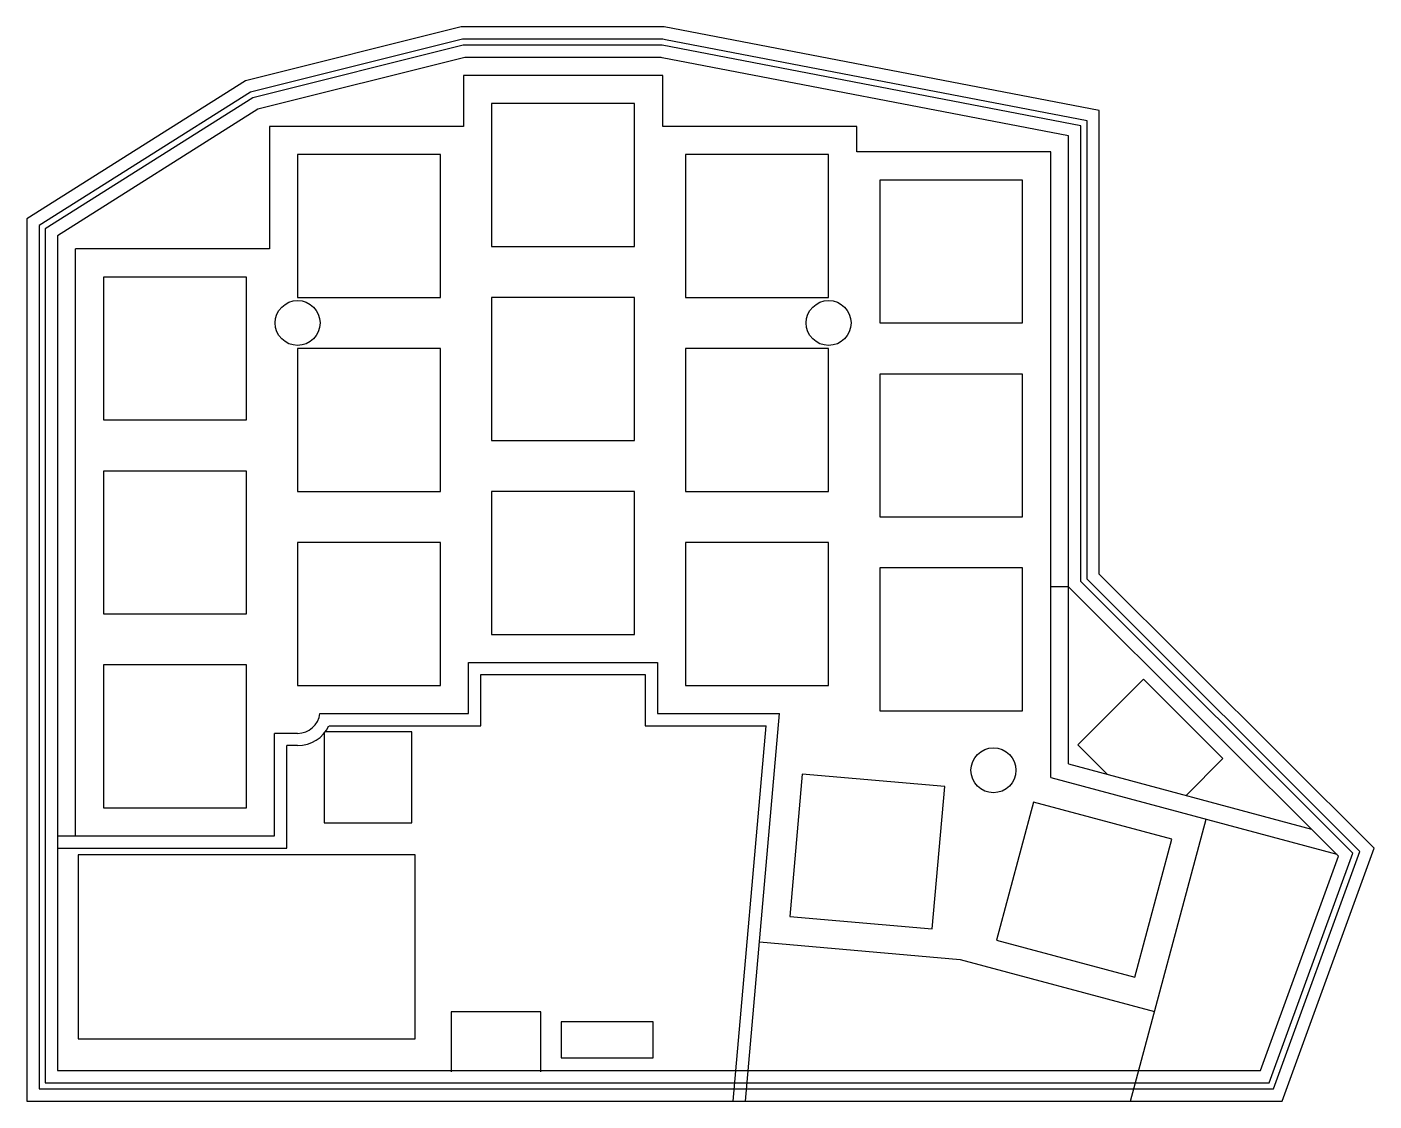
# Model space of a CAD drawing. Header units: millimetres. Extents: x -134 to -3, y -116 to -11.
import ezdxf

# ---------------------------------------------------------------- set-up
doc = ezdxf.new("R2010")
doc.units = ezdxf.units.MM
doc.layers.get('0').update_dxf_attribs({"linetype": 'CONTINUOUS'})

msp = doc.modelspace()

# ---------------------------------------------------------------- linework, layer by layer
for p, q in [((-72.25, -15.25), (-91.75, -15.25)), ((-91.75, -15.25), (-91.75, -20.25)), ((-72.25, -20.25), (-72.25, -15.25)), ((-91.75, -20.25), (-110.75, -20.25)), ((-110.75, -20.25), (-110.75, -32.25)), ((-53.25, -20.25), (-72.25, -20.25)), ((-53.25, -22.75), (-53.25, -20.25)), ((-34.25, -22.75), (-53.25, -22.75)), ((-34.25, -65.34), (-34.25, -22.75)), ((-129.75, -89.75), (-129.75, -32.25)), ((-110.75, -32.25), (-129.75, -32.25)), ((-32.5, -65.34), (-34.25, -65.34)), ((-34.25, -84.04), (-34.25, -65.34)), ((-32.5, -82.7), (-32.5, -65.34)), ((-91.25, -77.75), (-91.25, -72.75)), ((-91.25, -72.75), (-72.75, -72.75)), ((-72.75, -72.75), (-72.75, -77.75)), ((-90.05, -78.95), (-90.05, -73.95)), ((-90.05, -73.95), (-73.95, -73.95)), ((-73.95, -73.95), (-73.95, -78.95)), ((-25.17, -74.39), (-31.61, -80.83)), ((-17.39, -82.17), (-25.17, -74.39)), ((-105.81, -77.75), (-91.25, -77.75)), ((-72.75, -77.75), (-60.82, -77.75)), ((-64.14, -115.72), (-60.82, -77.75)), ((-104.92, -78.95), (-90.05, -78.95)), ((-73.95, -78.95), (-62.13, -78.95)), ((-65.35, -115.72), (-62.13, -78.95)), ((-110.25, -89.75), (-110.25, -79.7)), ((-108, -79.7), (-110.25, -79.7)), ((-105.4, -79.69), (-105.4, -88.45)), ((-96.8, -79.55), (-105.29, -79.55)), ((-96.8, -88.45), (-96.8, -79.55)), ((-109.05, -90.95), (-109.05, -80.9)), ((-108, -80.9), (-109.05, -80.9)), ((-31.61, -80.83), (-28.72, -83.71)), ((-32.5, -82.7), (-8.73, -89.07)), ((-21, -85.78), (-17.39, -82.17)), ((-34.25, -84.04), (-6.25, -91.55)), ((-26.43, -115.72), (-19.03, -88.12)), ((-105.4, -88.45), (-96.8, -88.45)), ((-131.5, -89.75), (-110.25, -89.75)), ((-131.5, -90.95), (-109.05, -90.95)), ((-62.78, -100.13), (-43.13, -101.85)), ((-43.13, -101.85), (-24.08, -106.96)), ((-92.97, -106.99), (-92.97, -112.84)), ((-84.18, -106.99), (-92.97, -106.99)), ((-84.18, -112.84), (-84.18, -106.99))]:
    msp.add_line(p, q)
for points in [[(-134.5, -115.72), (-11.6, -115.72), (-2.59, -90.96), (-29.5, -64.09), (-29.5, -18.7), (-72.12, -10.5), (-91.99, -10.5), (-113.09, -15.78), (-134.5, -29.3)], [(-133.3, -114.52), (-12.44, -114.52), (-3.98, -91.27), (-30.7, -64.59), (-30.7, -19.69), (-71.97, -11.75), (-72.23, -11.7), (-91.84, -11.7), (-112.62, -16.89), (-133.3, -29.96)], [(-132.7, -113.92), (-12.86, -113.92), (-4.68, -91.42), (-31.3, -64.84), (-31.3, -20.18), (-72.29, -12.3), (-91.77, -12.3), (-112.38, -17.45), (-132.7, -30.29)], [(-131.5, -112.72), (-13.71, -112.72), (-6.07, -91.73), (-32.5, -65.34), (-32.5, -21.17), (-72.31, -13.52), (-72.4, -13.5), (-91.62, -13.5), (-111.9, -18.57), (-131.5, -30.95)], [(-89, -32), (-75, -32), (-75, -18), (-89, -18)], [(-108, -37), (-94, -37), (-94, -23), (-108, -23)], [(-70, -37), (-56, -37), (-56, -23), (-70, -23)], [(-51, -39.5), (-37, -39.5), (-37, -25.5), (-51, -25.5)], [(-127, -49), (-113, -49), (-113, -35), (-127, -35)], [(-89, -51), (-75, -51), (-75, -37), (-89, -37)], [(-108, -56), (-94, -56), (-94, -42), (-108, -42)], [(-70, -56), (-56, -56), (-56, -42), (-70, -42)], [(-51, -58.5), (-37, -58.5), (-37, -44.5), (-51, -44.5)], [(-127, -68), (-113, -68), (-113, -54), (-127, -54)], [(-89, -70), (-75, -70), (-75, -56), (-89, -56)], [(-108, -75), (-94, -75), (-94, -61), (-108, -61)], [(-70, -75), (-56, -75), (-56, -61), (-70, -61)], [(-51, -77.5), (-37, -77.5), (-37, -63.5), (-51, -63.5)], [(-127, -87), (-113, -87), (-113, -73), (-127, -73)], [(-59.8, -97.63), (-45.85, -98.85), (-44.63, -84.91), (-58.58, -83.69)], [(-39.55, -99.97), (-26.03, -103.59), (-22.4, -90.07), (-35.93, -86.44)], [(-129.5, -109.61), (-96.5, -109.61), (-96.5, -91.61), (-129.5, -91.61)], [(-82.18, -111.48), (-73.18, -111.48), (-73.18, -107.97), (-82.18, -107.97)]]:
    msp.add_lwpolyline(points, close=True)
for centre in [(-108, -39.5), (-56, -39.5), (-39.86, -83.32)]:
    msp.add_circle(centre, 2.2)
for radius, end in [(2.2, 353.475), (3.4, 334.7562)]:
    msp.add_arc((-108, -77.5), radius, 270, end)

doc.saveas('drawing.dxf')
